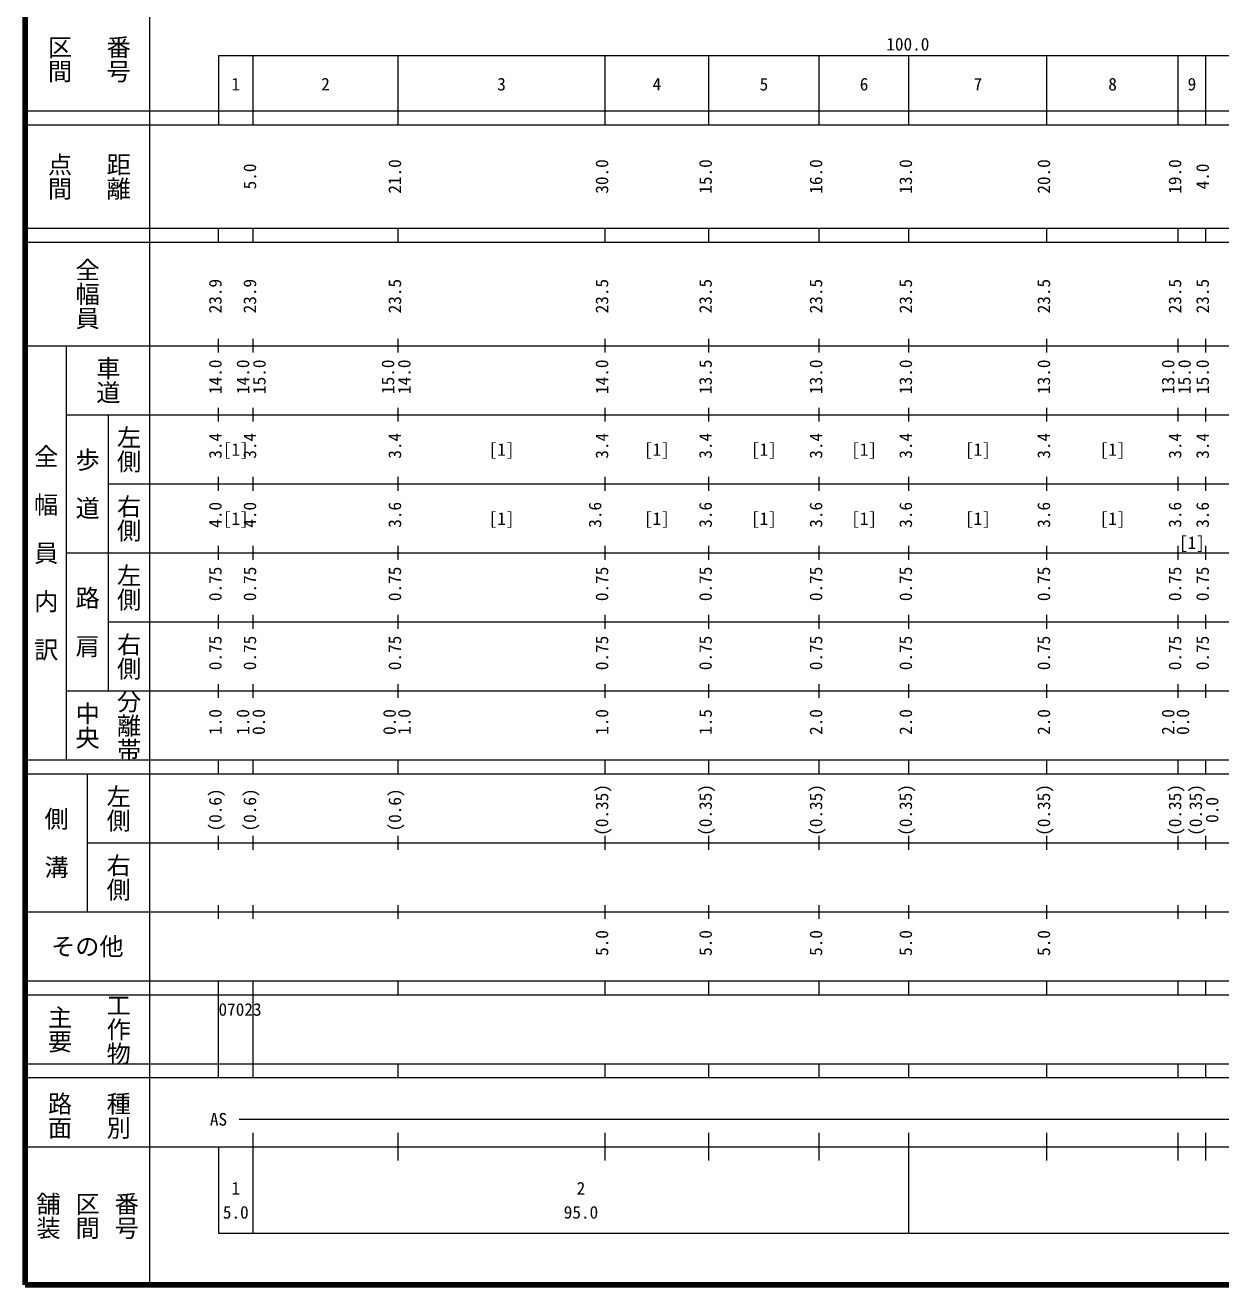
# Model space of a CAD drawing. Units: millimetres on the paper, enlarged 1000 times. Extents: x 40000 to 680000, y 20000 to 380000.
# Drawn here: x 40000 to 213178, y 20000 to 202409 of the extents above; entities that cross this region are included whole.
import ezdxf
from ezdxf.enums import TextEntityAlignment as Align

# ---------------------------------------------------------------- set-up
doc = ezdxf.new("R2010")
doc.units = ezdxf.units.MM
doc.header["$LTSCALE"] = 1000
doc.layers.add('M-TTL', color=2, linetype='Continuous', lineweight=140)
doc.layers.add('M-TTL-BAND', color=7, linetype='Continuous', lineweight=13)
doc.styles.add('@ＭＳ ゴシック', font='')
doc.styles.add('ＭＳ ゴシック', font='')
doc.styles.get('@ＭＳ ゴシック').set_extended_font_data('@MS Gothic')
doc.styles.get('ＭＳ ゴシック').set_extended_font_data('MS Gothic')

msp = doc.modelspace()

# ---------------------------------------------------------------- linework, layer by layer
at = {"layer": 'M-TTL'}
for p, q in [((40000, 380000), (40000, 20000)), ((40000, 20000), (680000, 20000))]:
    msp.add_line(p, q, dxfattribs=at)
at = {"layer": 'M-TTL-BAND'}
for p, q in [((58000, 370000), (58000, 20000)), ((68000, 198000), (579000, 198000)), ((68000, 198000), (68000, 188000)), ((73000, 188000), (73000, 198000)), ((94000, 188000), (94000, 198000)), ((124000, 188000), (124000, 198000)), ((139000, 188000), (139000, 198000)), ((155000, 188000), (155000, 198000)), ((168000, 188000), (168000, 198000)), ((188000, 188000), (188000, 198000)), ((207000, 188000), (207000, 198000)), ((211000, 188000), (211000, 198000)), ((40000, 190000), (579000, 190000)), ((40000, 188000), (579000, 188000)), ((40000, 173000), (579000, 173000)), ((68000, 171000), (68000, 173000)), ((73000, 171000), (73000, 173000)), ((94000, 171000), (94000, 173000)), ((124000, 171000), (124000, 173000)), ((139000, 171000), (139000, 173000)), ((155000, 171000), (155000, 173000)), ((168000, 171000), (168000, 173000)), ((188000, 171000), (188000, 173000)), ((207000, 171000), (207000, 173000)), ((211000, 171000), (211000, 173000)), ((40000, 171000), (579000, 171000)), ((68000, 155000), (68000, 157000)), ((73000, 155000), (73000, 157000)), ((94000, 155000), (94000, 157000)), ((124000, 155000), (124000, 157000)), ((139000, 155000), (139000, 157000)), ((155000, 155000), (155000, 157000)), ((168000, 155000), (168000, 157000)), ((188000, 155000), (188000, 157000)), ((207000, 155000), (207000, 157000)), ((211000, 155000), (211000, 157000)), ((40000, 156000), (579000, 156000)), ((46000, 96000), (46000, 156000)), ((46000, 146000), (579000, 146000)), ((52000, 146000), (52000, 106000)), ((68000, 145000), (68000, 147000)), ((73000, 145000), (73000, 147000)), ((94000, 145000), (94000, 147000)), ((124000, 145000), (124000, 147000)), ((139000, 145000), (139000, 147000)), ((155000, 145000), (155000, 147000)), ((168000, 145000), (168000, 147000)), ((188000, 145000), (188000, 147000)), ((207000, 145000), (207000, 147000)), ((211000, 145000), (211000, 147000)), ((68000, 135000), (68000, 137000)), ((73000, 135000), (73000, 137000)), ((94000, 135000), (94000, 137000)), ((124000, 135000), (124000, 137000)), ((139000, 135000), (139000, 137000)), ((155000, 135000), (155000, 137000)), ((168000, 135000), (168000, 137000)), ((188000, 135000), (188000, 137000)), ((207000, 135000), (207000, 137000)), ((211000, 135000), (211000, 137000)), ((52000, 136000), (579000, 136000)), ((46000, 126000), (579000, 126000)), ((68000, 125000), (68000, 127000)), ((73000, 125000), (73000, 127000)), ((94000, 125000), (94000, 127000)), ((124000, 125000), (124000, 127000)), ((139000, 125000), (139000, 127000)), ((155000, 125000), (155000, 127000)), ((168000, 125000), (168000, 127000)), ((188000, 125000), (188000, 127000)), ((207000, 125000), (207000, 127000)), ((211000, 125000), (211000, 127000)), ((68000, 115000), (68000, 117000)), ((73000, 115000), (73000, 117000)), ((94000, 115000), (94000, 117000)), ((124000, 115000), (124000, 117000)), ((139000, 115000), (139000, 117000)), ((155000, 115000), (155000, 117000)), ((168000, 115000), (168000, 117000)), ((188000, 115000), (188000, 117000)), ((207000, 115000), (207000, 117000)), ((211000, 115000), (211000, 117000)), ((52000, 116000), (579000, 116000)), ((46000, 106000), (579000, 106000)), ((68000, 105000), (68000, 107000)), ((73000, 105000), (73000, 107000)), ((94000, 105000), (94000, 107000)), ((124000, 105000), (124000, 107000)), ((139000, 105000), (139000, 107000)), ((155000, 105000), (155000, 107000)), ((168000, 105000), (168000, 107000)), ((188000, 105000), (188000, 107000)), ((207000, 105000), (207000, 107000)), ((211000, 105000), (211000, 107000)), ((40000, 96000), (579000, 96000)), ((68000, 94000), (68000, 96000)), ((73000, 94000), (73000, 96000)), ((94000, 94000), (94000, 96000)), ((124000, 94000), (124000, 96000)), ((139000, 94000), (139000, 96000)), ((155000, 94000), (155000, 96000)), ((168000, 94000), (168000, 96000)), ((188000, 94000), (188000, 96000)), ((207000, 94000), (207000, 96000)), ((211000, 94000), (211000, 96000)), ((40000, 94000), (579000, 94000)), ((49000, 94000), (49000, 74000)), ((49000, 84000), (579000, 84000)), ((68000, 83000), (68000, 85000)), ((73000, 83000), (73000, 85000)), ((94000, 83000), (94000, 85000)), ((124000, 83000), (124000, 85000)), ((139000, 83000), (139000, 85000)), ((155000, 83000), (155000, 85000)), ((168000, 83000), (168000, 85000)), ((188000, 83000), (188000, 85000)), ((207000, 83000), (207000, 85000)), ((211000, 83000), (211000, 85000)), ((68000, 73000), (68000, 75000)), ((73000, 73000), (73000, 75000)), ((94000, 73000), (94000, 75000)), ((124000, 73000), (124000, 75000)), ((139000, 73000), (139000, 75000)), ((155000, 73000), (155000, 75000)), ((168000, 73000), (168000, 75000)), ((188000, 73000), (188000, 75000)), ((207000, 73000), (207000, 75000)), ((211000, 73000), (211000, 75000)), ((40000, 74000), (579000, 74000)), ((40000, 64000), (579000, 64000)), ((68000, 62000), (68000, 64000)), ((73000, 62000), (73000, 64000)), ((94000, 62000), (94000, 64000)), ((124000, 62000), (124000, 64000)), ((139000, 62000), (139000, 64000)), ((155000, 62000), (155000, 64000)), ((168000, 62000), (168000, 64000)), ((188000, 62000), (188000, 64000)), ((207000, 62000), (207000, 64000)), ((211000, 62000), (211000, 64000)), ((40000, 62000), (579000, 62000)), ((68000, 52000), (68000, 62000)), ((73000, 52000), (73000, 62000)), ((40000, 52000), (579000, 52000)), ((68000, 50000), (68000, 52000)), ((73000, 50000), (73000, 52000)), ((94000, 50000), (94000, 52000)), ((124000, 50000), (124000, 52000)), ((139000, 50000), (139000, 52000)), ((155000, 50000), (155000, 52000)), ((168000, 50000), (168000, 52000)), ((188000, 50000), (188000, 52000)), ((207000, 50000), (207000, 52000)), ((211000, 50000), (211000, 52000)), ((40000, 50000), (579000, 50000)), ((71000, 44000), (565000, 44000)), ((73000, 27500), (73000, 42000)), ((94000, 38000), (94000, 42000)), ((124000, 38000), (124000, 42000)), ((139000, 38000), (139000, 42000)), ((155000, 38000), (155000, 42000)), ((168000, 27500), (168000, 42000)), ((188000, 38000), (188000, 42000)), ((207000, 38000), (207000, 42000)), ((211000, 38000), (211000, 42000)), ((40000, 40000), (579000, 40000)), ((68000, 40000), (68000, 27500)), ((68000, 27500), (579000, 27500))]:
    msp.add_line(p, q, dxfattribs=at)

# ---------------------------------------------------------------- texts
at = {"layer": 'M-TTL-BAND', "style": '@ＭＳ ゴシック'}
for s, p in [('番号', (53500, 197500)), ('区間', (45000, 197500)), ('点間', (45000, 180500)), ('距離', (53500, 180500)), ('全幅員', (49000, 163500)), ('車道', (52000, 151000)), ('左側', (55000, 141000)), ('全\u3000幅\u3000員\u3000内\u3000訳', (43000, 126000)), ('歩\u3000道', (49000, 136000)), ('右側', (55000, 131000)), ('左側', (55000, 121000)), ('路\u3000肩', (49000, 116000)), ('右側', (55000, 111000)), ('分離帯', (55000, 101000)), ('中央', (49000, 101000)), ('左側', (53500, 89000)), ('側\u3000溝', (44500, 84000)), ('右側', (53500, 79000)), ('主要', (45000, 57000)), ('工作物', (53500, 57000)), ('路面', (45000, 44500)), ('種別', (53500, 44500)), ('舗装', (43333, 30000)), ('区間', (49000, 30000)), ('番号', (54667, 30000))]:
    msp.add_text(s, height=2566, rotation=270, dxfattribs=at).set_placement(p, align=Align.MIDDLE_CENTER)
at = {"layer": 'M-TTL-BAND', "style": 'ＭＳ ゴシック'}
for s, p in [('100.0', (167844, 198195)), ('1', (70500, 192405)), ('2', (83500, 192405)), ('3', (109000, 192405)), ('4', (131500, 192405)), ('5', (147000, 192405)), ('6', (161500, 192405)), ('7', (178000, 192405)), ('8', (197500, 192405)), ('9', (209000, 192405)), ('[1]', (70500, 139500)), ('[1]', (109000, 139500)), ('[1]', (131500, 139500)), ('[1]', (147000, 139500)), ('[1]', (161500, 139500)), ('[1]', (178000, 139500)), ('[1]', (197500, 139500)), ('[1]', (70500, 129500)), ('[1]', (109000, 129500)), ('[1]', (131500, 129500)), ('[1]', (147000, 129500)), ('[1]', (161500, 129500)), ('[1]', (178000, 129500)), ('[1]', (197500, 129500)), ('[1]', (209000, 126000)), ('AS', (68000, 42500)), ('1', (70500, 32523)), ('2', (120500, 32523)), ('5.0', (70500, 29033)), ('95.0', (120500, 29033))]:
    msp.add_text(s, height=1833, dxfattribs=at).set_placement(p, align=Align.BOTTOM_CENTER)
for s, p in [('21.0', (95000, 180500)), ('30.0', (125000, 180500)), ('15.0', (140000, 180500)), ('16.0', (156000, 180500)), ('13.0', (169000, 180500)), ('20.0', (189000, 180500)), ('19.0', (208000, 180500)), ('5.0', (74000, 180500)), ('4.0', (212000, 180500)), ('23.9', (69000, 163174)), ('23.9', (74000, 163174)), ('23.5', (95000, 163174)), ('23.5', (125000, 163174)), ('23.5', (140000, 163174)), ('23.5', (156000, 163174)), ('23.5', (169000, 163174)), ('23.5', (189000, 163174)), ('23.5', (208000, 163174)), ('23.5', (212000, 163174)), ('14.0', (69000, 151500)), ('14.0', (73000, 151500)), ('15.0', (75370, 151500)), ('15.0', (94000, 151500)), ('14.0', (96370, 151500)), ('14.0', (125000, 151500)), ('13.5', (140000, 151500)), ('13.0', (156000, 151500)), ('13.0', (169000, 151500)), ('13.0', (189000, 151500)), ('13.0', (207000, 151500)), ('15.0', (209370, 151500)), ('15.0', (212000, 151500)), ('3.4', (69000, 141500)), ('3.4', (74000, 141500)), ('3.4', (95000, 141500)), ('3.4', (125000, 141500)), ('3.4', (140000, 141500)), ('3.4', (156000, 141500)), ('3.4', (169000, 141500)), ('3.4', (189000, 141500)), ('3.4', (208000, 141500)), ('3.4', (212000, 141500)), ('4.0', (69000, 131500)), ('4.0', (74000, 131500)), ('3.6', (95000, 131500)), ('3.6', (124000, 131500)), ('3.6', (140000, 131500)), ('3.6', (156000, 131500)), ('3.6', (169000, 131500)), ('3.6', (189000, 131500)), ('3.6', (208000, 131500)), ('3.6', (212000, 131500)), ('0.75', (69000, 121500)), ('0.75', (74000, 121500)), ('0.75', (95000, 121500)), ('0.75', (125000, 121500)), ('0.75', (140000, 121500)), ('0.75', (156000, 121500)), ('0.75', (169000, 121500)), ('0.75', (189000, 121500)), ('0.75', (208000, 121500)), ('0.75', (212000, 121500)), ('0.75', (69000, 111500)), ('0.75', (74000, 111500)), ('0.75', (95000, 111500)), ('0.75', (125000, 111500)), ('0.75', (140000, 111500)), ('0.75', (156000, 111500)), ('0.75', (169000, 111500)), ('0.75', (189000, 111500)), ('0.75', (208000, 111500)), ('0.75', (212000, 111500)), ('1.0', (69000, 101500)), ('1.0', (73000, 101500)), ('0.0', (75283, 101500)), ('0.0', (94228, 101500)), ('1.0', (96370, 101500)), ('1.0', (125000, 101500)), ('1.5', (140000, 101500)), ('2.0', (156000, 101500)), ('2.0', (169000, 101500)), ('2.0', (189000, 101500)), ('2.0', (207000, 101500)), ('0.0', (209142, 101500)), ('(0.6)', (69000, 88764)), ('(0.6)', (74000, 88764)), ('(0.6)', (95000, 88764)), ('(0.35)', (125000, 88764)), ('(0.35)', (140000, 88764)), ('(0.35)', (156000, 88764)), ('(0.35)', (169000, 88764)), ('(0.35)', (189000, 88764)), ('(0.35)', (208000, 88764)), ('(0.35)', (211000, 88764)), ('0.0', (213370, 88764)), ('5.0', (125000, 69500)), ('5.0', (140000, 69500)), ('5.0', (156000, 69500)), ('5.0', (169000, 69500)), ('5.0', (189000, 69500))]:
    msp.add_text(s, height=1833, rotation=90, dxfattribs=at).set_placement(p, align=Align.BOTTOM_CENTER)
msp.add_text('その他', height=2566, dxfattribs=at).set_placement((49000, 69000), align=Align.MIDDLE_CENTER)
msp.add_text('07023', height=1833, dxfattribs=at).set_placement((68000, 58405), align=Align.BOTTOM_LEFT)

doc.saveas('drawing.dxf')
